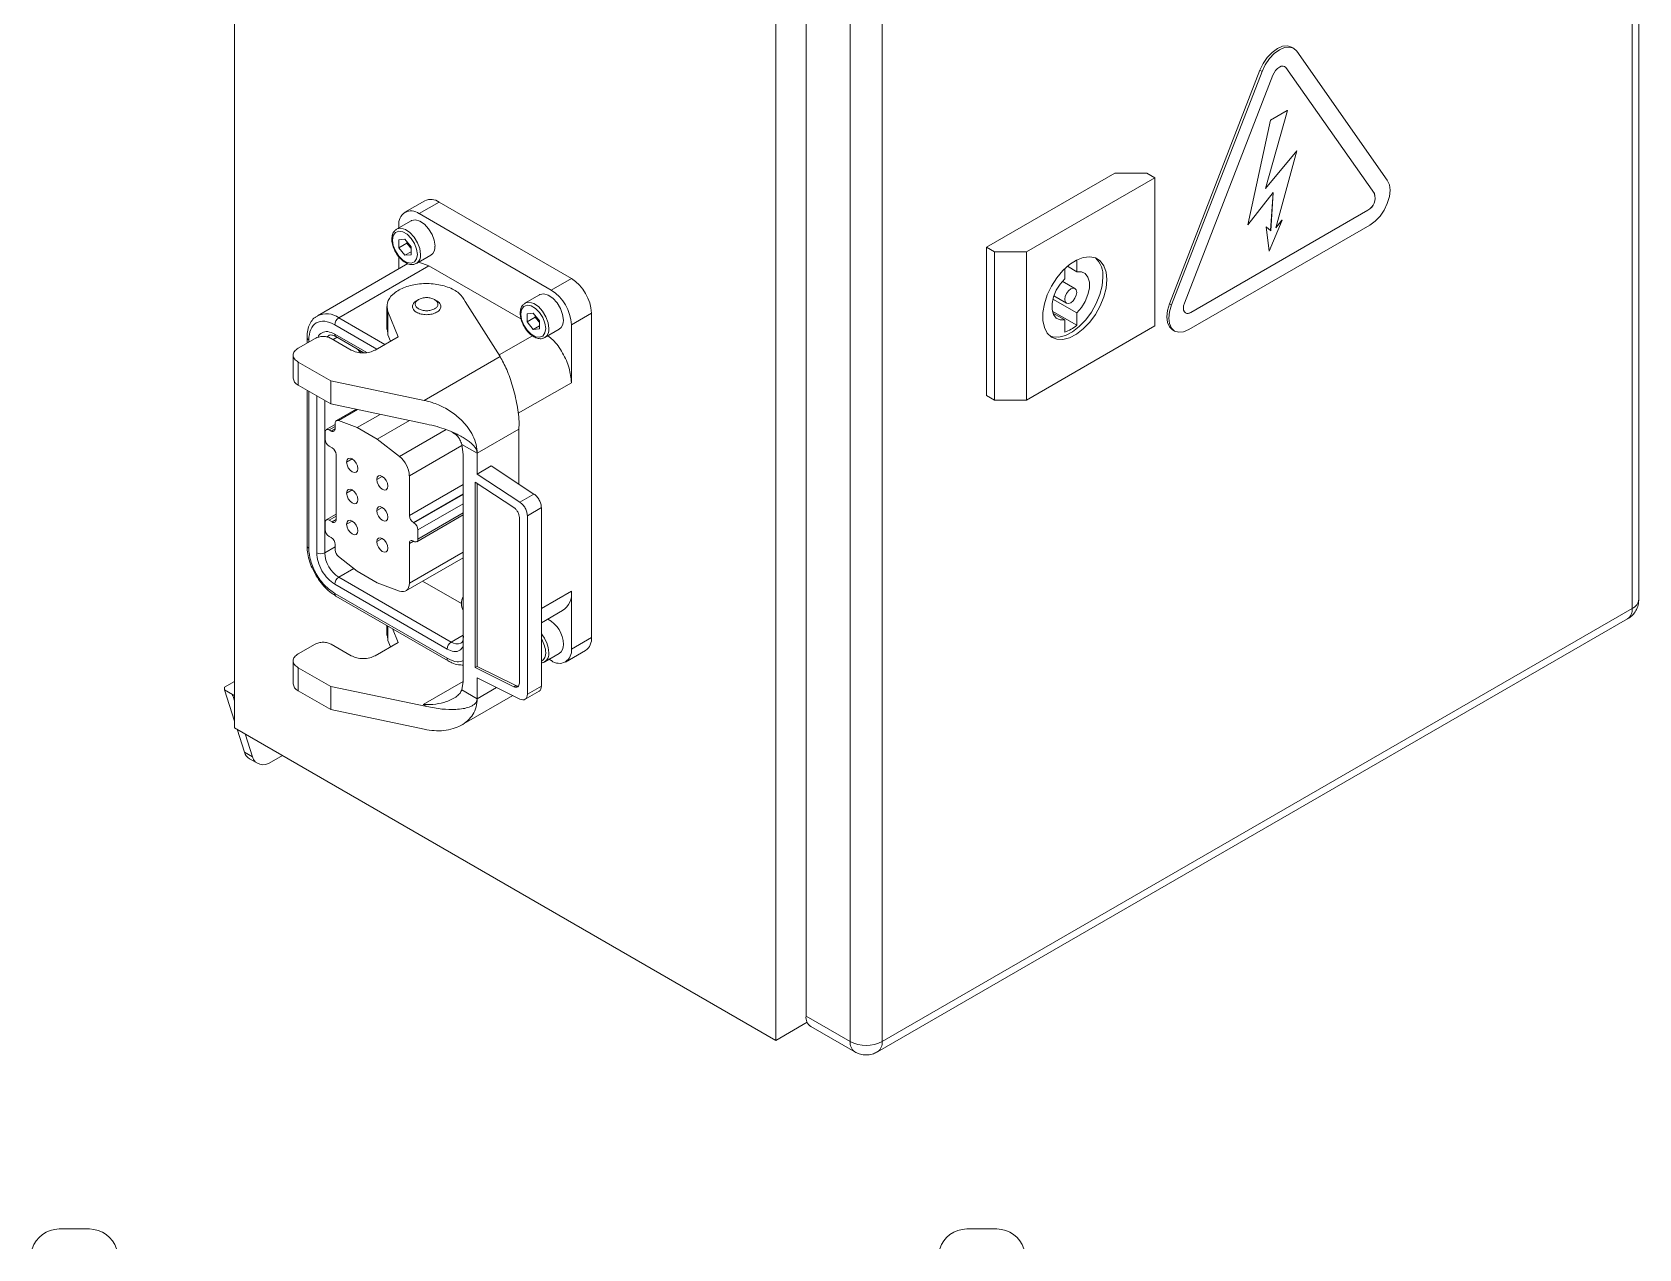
# Model space of a CAD drawing. Extents: x 4137 to 28680, y 2446 to 6814.
# Drawn here: x 7029.1 to 7312.4, y 4480.8 to 4695.3 of the extents above; entities that cross this region are included whole.
import ezdxf

# ---------------------------------------------------------------- set-up
doc = ezdxf.new("R2010")
doc.units = 0
doc.header["$LTSCALE"] = 0.5
doc.layers.get('0').update_dxf_attribs({"linetype": 'CONTINUOUS'})

msp = doc.modelspace()

# ---------------------------------------------------------------- linework, layer by layer
at = {"color": 7, "linetype": 'Continuous', "lineweight": 15}
for p, q in [((7311.24, 4828.02), (7311.24, 4593.67)), ((7312.41, 4595.3), (7312.41, 4829.65)), ((7064.81, 4817.61), (7064.81, 4572.65)), ((7160.27, 4762.5), (7160.27, 4517.54)), ((7165.57, 4521.82), (7165.57, 4756.17)), ((7173.35, 4751.68), (7173.35, 4517.33)), ((7179.01, 4517.33), (7179.01, 4751.68)), ((7251.53, 4692.43), (7251.17, 4692.63)), ((7268.06, 4669.17), (7252.09, 4691.9)), ((7245.61, 4688.58), (7229.63, 4647.4)), ((7245.97, 4688.37), (7229.99, 4647.19)), ((7245.61, 4688.58), (7245.97, 4688.37)), ((7250.17, 4689.02), (7249.96, 4689.22)), ((7250.17, 4689.02), (7265.78, 4666.83)), ((7250.17, 4689.02), (7265.77, 4666.84)), ((7250.17, 4689.02), (7250.17, 4689.02)), ((7232.28, 4647.49), (7247.88, 4687.69)), ((7247.47, 4679.75), (7243.44, 4661.34)), ((7247.48, 4679.74), (7243.45, 4661.34)), ((7250.44, 4681.45), (7246.56, 4667.69)), ((7247.47, 4679.75), (7250.43, 4681.46)), ((7247.48, 4679.74), (7247.47, 4679.75)), ((7247.48, 4679.74), (7250.44, 4681.45)), ((7250.44, 4681.45), (7250.43, 4681.46)), ((7246.56, 4667.69), (7252.11, 4674.37)), ((7246.57, 4667.71), (7252.1, 4674.37)), ((7252.11, 4674.37), (7248.38, 4660.78)), ((7252.11, 4674.37), (7252.1, 4674.37)), ((7220.02, 4670.43), (7197.39, 4657.37)), ((7204.46, 4656.55), (7227.09, 4669.62)), ((7225.68, 4670.43), (7220.02, 4670.43)), ((7227.09, 4669.62), (7225.68, 4670.43)), ((7227.09, 4643.49), (7227.09, 4669.62)), ((7098.37, 4665.57), (7094.84, 4663.53)), ((7243.45, 4661.34), (7247.96, 4667.01)), ((7247.95, 4667), (7247.49, 4660.29)), ((7247.96, 4667.01), (7247.5, 4660.28)), ((7265.78, 4666.83), (7265.77, 4666.84)), ((7100.87, 4665.33), (7097.34, 4663.29)), ((7097.34, 4663.29), (7120.67, 4649.81)), ((7100.87, 4665.33), (7124.21, 4651.86)), ((7264.62, 4663.88), (7233.42, 4645.86)), ((7264.63, 4663.87), (7233.42, 4645.86)), ((7264.63, 4663.87), (7264.62, 4663.88)), ((7095.94, 4662.03), (7093.39, 4660.56)), ((7093.8, 4660.79), (7093.8, 4661.24)), ((7233.05, 4642.84), (7265, 4661.28)), ((7243.45, 4661.34), (7243.44, 4661.34)), ((7246.68, 4660.94), (7247.24, 4656.65)), ((7246.69, 4660.93), (7246.68, 4660.94)), ((7246.69, 4660.93), (7247.25, 4656.65)), ((7246.69, 4660.93), (7247.5, 4660.28)), ((7247.25, 4656.65), (7249.5, 4662.15)), ((7249.5, 4662.15), (7248.38, 4660.78)), ((7249.49, 4662.16), (7248.39, 4660.8)), ((7249.5, 4662.15), (7249.49, 4662.16)), ((7094.86, 4658.79), (7093.79, 4658.69)), ((7093.79, 4658.69), (7093.79, 4657.27)), ((7095.21, 4658.09), (7093.79, 4657.27)), ((7094.86, 4655.94), (7093.79, 4657.27)), ((7094.86, 4658.79), (7095.93, 4657.46)), ((7095.21, 4658.36), (7095.21, 4658.09)), ((7095.74, 4657.42), (7095.21, 4658.09)), ((7095.93, 4657.19), (7095.74, 4657.42)), ((7095.93, 4656.04), (7095.93, 4657.46)), ((7197.39, 4657.37), (7198.81, 4656.55)), ((7197.39, 4657.37), (7197.39, 4631.24)), ((7095.36, 4654.47), (7079.44, 4645.29)), ((7093.8, 4653.57), (7093.8, 4655.68)), ((7095.93, 4656.56), (7094.86, 4655.94)), ((7095.93, 4656.04), (7094.86, 4655.94)), ((7096.89, 4654.5), (7099.44, 4655.97)), ((7097.29, 4654.73), (7099.1, 4654.1)), ((7198.81, 4656.55), (7204.46, 4656.55)), ((7198.81, 4656.55), (7198.81, 4630.42)), ((7204.46, 4630.42), (7204.46, 4656.55)), ((7213.3, 4655.11), (7213.3, 4653.04)), ((7247.25, 4656.65), (7247.24, 4656.65)), ((7083.19, 4644.91), (7099.1, 4654.1)), ((7099.1, 4654.1), (7115.32, 4644.74)), ((7124.21, 4651.86), (7120.67, 4649.81)), ((7212.99, 4650.09), (7210.76, 4651.38)), ((7211.18, 4651.82), (7211.18, 4653.57)), ((7211.65, 4654), (7213.3, 4653.04)), ((7118.57, 4648.97), (7116.02, 4647.5)), ((7209.26, 4648.78), (7211.49, 4647.5)), ((7091.68, 4646.92), (7091.68, 4642.83)), ((7093.64, 4641.56), (7091.86, 4646.01)), ((7091.86, 4641.92), (7091.86, 4646.01)), ((7097.27, 4648.14), (7096.91, 4647.93)), ((7100.45, 4647.94), (7100.09, 4648.14)), ((7105.5, 4647.82), (7111.65, 4638.07)), ((7117.49, 4645.73), (7116.42, 4645.63)), ((7117.49, 4645.73), (7118.56, 4644.4)), ((7127.74, 4645.73), (7124.21, 4643.69)), ((7127.74, 4645.73), (7127.74, 4588.57)), ((7208.99, 4646.1), (7213.3, 4643.62)), ((7213.3, 4645.77), (7209.09, 4648.2)), ((7209.09, 4645.75), (7211.18, 4644.55)), ((7213.3, 4645.77), (7213.3, 4643.62)), ((7229.63, 4647.4), (7229.99, 4647.19)), ((7233.42, 4645.86), (7233.42, 4645.86)), ((7116.42, 4645.63), (7116.42, 4644.21)), ((7117.84, 4645.02), (7116.42, 4644.21)), ((7117.49, 4642.88), (7116.42, 4644.21)), ((7118.56, 4643.5), (7117.49, 4642.88)), ((7118.56, 4642.97), (7117.49, 4642.88)), ((7117.84, 4645.3), (7117.84, 4645.02)), ((7118.37, 4644.36), (7117.84, 4645.02)), ((7118.56, 4644.13), (7118.37, 4644.36)), ((7118.56, 4642.97), (7118.56, 4644.4)), ((7119.52, 4641.44), (7122.07, 4642.9)), ((7124.21, 4643.69), (7124.21, 4633.48)), ((7204.46, 4630.42), (7227.09, 4643.49)), ((7211.18, 4642.39), (7211.18, 4644.55)), ((7076.05, 4639.57), (7079.02, 4641.28)), ((7077.6, 4641.44), (7077.6, 4640.46)), ((7081.85, 4641.28), (7085.39, 4639.24)), ((7082.69, 4641.6), (7087.63, 4638.75)), ((7089.63, 4639.24), (7093.64, 4641.56)), ((7091.86, 4641.92), (7091.81, 4642.84)), ((7092.31, 4640.79), (7091.86, 4641.92)), ((7230.19, 4642.8), (7230.55, 4642.59)), ((7075.17, 4638.35), (7075.17, 4634.26)), ((7098.27, 4630.35), (7111.65, 4638.07)), ((7081.77, 4633.82), (7076.05, 4637.12)), ((7076.05, 4633.04), (7076.05, 4637.12)), ((7081.77, 4629.74), (7076.05, 4633.04)), ((7077.6, 4632.14), (7077.6, 4604.7)), ((7081.77, 4629.74), (7081.77, 4633.82)), ((7098.27, 4630.35), (7081.77, 4633.82)), ((7098.71, 4626.18), (7081.77, 4629.74)), ((7086.24, 4628.8), (7082.77, 4626.8)), ((7197.39, 4631.24), (7198.81, 4630.42)), ((7198.81, 4630.42), (7204.46, 4630.42)), ((7082.56, 4626.11), (7081, 4625.21)), ((7082.56, 4625.37), (7082.56, 4626.34)), ((7083.15, 4626.8), (7086.45, 4625.57)), ((7090.5, 4627.9), (7086.45, 4625.57)), ((7089.99, 4623.53), (7095.68, 4626.81)), ((7115.02, 4626.27), (7114.96, 4625.29)), ((7080.79, 4623.53), (7080.79, 4624.75)), ((7081.5, 4625.16), (7081.85, 4624.96)), ((7086.45, 4625.57), (7089.99, 4623.53)), ((7089.99, 4623.53), (7093.89, 4620.48)), ((7114.96, 4625.29), (7107.6, 4621.04)), ((7114.96, 4625.29), (7114.96, 4615.59)), ((7082.03, 4622), (7081.5, 4622.3)), ((7082.74, 4609.31), (7082.74, 4620.8)), ((7104.89, 4622.61), (7105.13, 4620.84)), ((7107.6, 4621.04), (7104.89, 4622.61)), ((7105.13, 4580.83), (7105.13, 4620.84)), ((7107.6, 4617.37), (7107.6, 4621.04)), ((7107.6, 4617.37), (7110.08, 4618.8)), ((7117.6, 4613.85), (7110.08, 4618.8)), ((7095.64, 4617.05), (7095.64, 4610.05)), ((7107.25, 4615.96), (7114.04, 4611.49)), ((7107.25, 4583.25), (7107.25, 4615.96)), ((7115.13, 4612.42), (7107.6, 4617.37)), ((7107.6, 4583.46), (7107.6, 4615.73)), ((7115.13, 4612.42), (7117.6, 4613.85)), ((7082.74, 4610.29), (7081, 4609.29)), ((7081.5, 4609.24), (7082.03, 4608.93)), ((7096.95, 4605.45), (7105.13, 4610.17)), ((7115.03, 4609.7), (7115.03, 4580.53)), ((7116.44, 4610.03), (7118.92, 4611.46)), ((7116.44, 4578.57), (7116.44, 4610.03)), ((7118.92, 4580), (7118.92, 4611.46)), ((7080.79, 4607.6), (7080.79, 4608.83)), ((7081.85, 4606.17), (7081.5, 4606.38)), ((7096.35, 4608.83), (7096.45, 4608.77)), ((7097.16, 4607.54), (7097.16, 4605.91)), ((7082.56, 4603.98), (7082.56, 4604.95)), ((7095.64, 4605.15), (7095.64, 4598.15)), ((7096.45, 4605.5), (7096.35, 4605.56)), ((7086.45, 4600.25), (7083.14, 4602.84)), ((7095.02, 4596.78), (7105.13, 4602.61)), ((7082.49, 4597.96), (7102.29, 4586.53)), ((7083.19, 4599.19), (7102.99, 4587.76)), ((7089.98, 4598.21), (7086.45, 4600.25)), ((7093.89, 4596.75), (7089.98, 4598.21)), ((7097.98, 4598.49), (7104.81, 4594.55)), ((7102.29, 4584.9), (7082.49, 4596.33)), ((7082.69, 4595.87), (7102.49, 4584.44)), ((7124.21, 4586.53), (7124.21, 4596.74)), ((7118.92, 4591.15), (7122.65, 4593.31)), ((7311.24, 4593.67), (7179.01, 4517.33)), ((7091.68, 4590.69), (7091.68, 4588.94)), ((7092.66, 4590.12), (7093.64, 4587.66)), ((7178.18, 4515.5), (7310.41, 4591.84)), ((7079.02, 4587.39), (7076.05, 4585.68)), ((7085.39, 4585.35), (7081.85, 4587.39)), ((7093.64, 4587.66), (7089.63, 4585.35)), ((7091.81, 4588.94), (7091.86, 4588.03)), ((7091.86, 4588.03), (7092.31, 4586.9)), ((7123.17, 4584.24), (7126.71, 4586.28)), ((7127.74, 4588.57), (7124.21, 4586.53)), ((7075.17, 4584.46), (7075.17, 4580.36)), ((7107.25, 4583.25), (7107.6, 4583.46)), ((7114.4, 4580.08), (7107.6, 4583.46)), ((7119.52, 4584.28), (7122.07, 4585.75)), ((7120.28, 4584.72), (7120.67, 4584.49)), ((7064.81, 4580.81), (7063.04, 4579.79)), ((7076.05, 4583.23), (7081.77, 4579.93)), ((7076.05, 4583.23), (7076.05, 4579.14)), ((7104.89, 4579.34), (7105.13, 4580.83)), ((7114.04, 4579.88), (7107.25, 4583.25)), ((7107.6, 4581.44), (7115.13, 4577.7)), ((7107.6, 4577.77), (7107.6, 4581.44)), ((7063.04, 4579.34), (7063.04, 4579.79)), ((7063.04, 4579.34), (7064.46, 4578.53)), ((7064.81, 4573.83), (7063.04, 4579.34)), ((7064.46, 4578.53), (7064.46, 4578.3)), ((7064.81, 4578.5), (7064.46, 4578.3)), ((7064.46, 4578.3), (7064.52, 4578.33)), ((7064.52, 4578.33), (7064.81, 4578.5)), ((7064.52, 4578.33), (7064.81, 4577.42)), ((7076.05, 4579.14), (7081.77, 4575.85)), ((7081.77, 4579.93), (7098.71, 4576.37)), ((7081.77, 4579.93), (7081.77, 4575.85)), ((7104.87, 4573.14), (7113.86, 4578.33)), ((7107.6, 4577.77), (7104.89, 4579.33)), ((7114.04, 4579.88), (7114.4, 4580.08)), ((7116.03, 4577.66), (7118.51, 4579.09)), ((7116.44, 4578.57), (7118.92, 4580)), ((7081.77, 4575.85), (7098.27, 4572.38)), ((7098.06, 4576.75), (7098.71, 4576.37)), ((7064.81, 4572.65), (7160.27, 4517.54)), ((7066.57, 4568.36), (7065.28, 4572.38)), ((7066.69, 4571.56), (7067.98, 4567.54)), ((7067.98, 4567.54), (7066.57, 4568.36)), ((7067.44, 4567.19), (7068.85, 4566.38)), ((7071.35, 4566.62), (7073.3, 4567.75)), ((7173.35, 4517.33), (7165.57, 4521.82)), ((7160.27, 4517.54), (7165.78, 4520.72)), ((7166.4, 4519.99), (7174.18, 4515.5)), ((7039.22, 4484.29), (7033.91, 4484.29)), ((7199.22, 4484.29), (7193.91, 4484.29))]:
    msp.add_line(p, q, dxfattribs=at)
at = {"color": 8, "linetype": 'Continuous', "lineweight": 15}
for p, q in [((7089.91, 4639.4), (7082.49, 4643.69)), ((7083.19, 4644.91), (7091.33, 4640.22)), ((7077.89, 4640.63), (7077.89, 4641.04)), ((7082.9, 4641.48), (7082.21, 4641.08)), ((7088.12, 4638.8), (7082.49, 4642.06)), ((7117.34, 4641.77), (7111.46, 4638.37)), ((7077.89, 4604.29), (7077.89, 4631.97)), ((7124.21, 4633.48), (7114.85, 4628.08)), ((7079.31, 4631.16), (7079.31, 4603.48)), ((7080.72, 4630.34), (7080.72, 4603.48)), ((7086.5, 4628.74), (7083.15, 4626.8)), ((7082.56, 4625.77), (7081.5, 4625.16)), ((7082.56, 4625.36), (7081.85, 4624.96)), ((7102.1, 4625.22), (7093.89, 4620.48)), ((7104.92, 4622.4), (7095.64, 4617.05)), ((7084.58, 4619.47), (7085.57, 4620.04)), ((7084.58, 4613.99), (7085.57, 4614.57)), ((7089.88, 4616.4), (7090.87, 4616.97)), ((7095.64, 4610.05), (7105.13, 4615.53)), ((7096.35, 4608.83), (7105.13, 4613.9)), ((7105.13, 4613.77), (7096.45, 4608.77)), ((7105.13, 4612.14), (7097.16, 4607.54)), ((7082.74, 4609.95), (7081.5, 4609.24)), ((7082.74, 4609.34), (7082.03, 4608.93)), ((7084.57, 4608.52), (7085.56, 4609.09)), ((7089.88, 4610.93), (7090.87, 4611.5)), ((7097.16, 4605.91), (7105.13, 4610.51)), ((7080.72, 4603.48), (7082.56, 4604.54)), ((7089.88, 4605.46), (7090.87, 4606.03)), ((7096.35, 4605.56), (7095.64, 4605.15)), ((7105.13, 4603.63), (7095.64, 4598.15)), ((7085.85, 4600.72), (7083.19, 4599.19)), ((7118.92, 4593.69), (7124.21, 4596.74)), ((7091.86, 4590.58), (7091.86, 4588.03)), ((7102.99, 4587.76), (7105.13, 4588.99)), ((7098.06, 4576.75), (7105.13, 4580.83)), ((7111.03, 4579.74), (7107.6, 4577.77))]:
    msp.add_line(p, q, dxfattribs=at)
at = {"color": 7, "linetype": 'Continuous', "lineweight": 15, "flags": 128}
for points in [[(7251.17, 4692.63), (7250.44, 4692.86), (7249.58, 4692.78), (7248.67, 4692.39), (7247.75, 4691.72), (7246.9, 4690.82), (7246.17, 4689.75), (7245.61, 4688.58)], [(7252.09, 4691.9), (7251.53, 4692.43), (7250.8, 4692.65), (7249.94, 4692.57), (7249.03, 4692.18), (7248.11, 4691.51), (7247.26, 4690.61), (7246.53, 4689.54), (7245.97, 4688.37)], [(7250.17, 4689.02), (7249.96, 4689.21), (7249.69, 4689.3), (7249.37, 4689.27), (7249.03, 4689.12), (7248.68, 4688.87), (7248.36, 4688.53), (7248.09, 4688.13), (7247.88, 4687.69)], [(7265, 4661.28), (7265.92, 4661.95), (7266.77, 4662.85), (7267.5, 4663.92), (7268.06, 4665.09), (7268.42, 4666.28), (7268.54, 4667.4), (7268.42, 4668.39), (7268.06, 4669.17)], [(7097.05, 4656.1), (7096.92, 4657.04), (7096.54, 4658.02), (7095.96, 4658.93), (7095.24, 4659.64), (7094.48, 4660.08), (7093.77, 4660.19), (7093.18, 4659.96), (7092.8, 4659.42), (7092.67, 4658.63), (7092.8, 4657.69), (7093.18, 4656.71), (7093.77, 4655.81), (7094.48, 4655.09), (7095.24, 4654.65), (7095.96, 4654.54), (7096.54, 4654.77), (7096.92, 4655.31), (7097.05, 4656.1)], [(7100.17, 4657.57), (7100.03, 4658.58), (7099.64, 4659.63), (7099.04, 4660.61), (7098.3, 4661.42), (7097.49, 4661.96), (7096.7, 4662.19), (7096.01, 4662.07), (7095.94, 4662.03)], [(7095.74, 4657.42), (7095.87, 4657.28), (7095.93, 4657.22)], [(7218.61, 4651.65), (7218.47, 4652.98), (7218.08, 4654.09), (7217.45, 4654.94), (7216.61, 4655.48), (7215.6, 4655.69), (7214.46, 4655.56), (7213.25, 4655.09), (7212.03, 4654.31), (7210.85, 4653.25), (7209.77, 4651.96), (7208.84, 4650.51), (7208.1, 4648.96), (7207.59, 4647.38), (7207.32, 4645.85), (7207.32, 4644.43), (7207.59, 4643.21), (7208.1, 4642.22), (7208.84, 4641.52), (7209.77, 4641.15), (7210.85, 4641.11), (7212.03, 4641.41), (7213.25, 4642.04), (7214.46, 4642.97), (7215.6, 4644.15), (7216.61, 4645.52), (7217.45, 4647.03), (7218.08, 4648.61), (7218.47, 4650.17), (7218.61, 4651.65)], [(7208.61, 4641.69), (7209.07, 4641.56), (7210.15, 4641.52), (7211.33, 4641.82), (7212.55, 4642.45), (7213.75, 4643.37), (7214.89, 4644.55), (7215.9, 4645.93), (7216.74, 4647.44), (7217.38, 4649.02), (7217.77, 4650.58), (7217.9, 4652.06)], [(7211.18, 4644.55), (7210.36, 4644.55), (7209.68, 4644.87), (7209.2, 4645.49), (7208.95, 4646.37), (7208.95, 4647.42), (7209.2, 4648.59), (7209.68, 4649.77), (7210.36, 4650.87), (7211.18, 4651.82)], [(7213.3, 4653.04), (7214.12, 4653.05), (7214.8, 4652.72), (7215.28, 4652.1), (7215.53, 4651.23), (7215.53, 4650.17), (7215.28, 4649), (7214.8, 4647.82), (7214.12, 4646.72), (7213.3, 4645.77)], [(7122.79, 4644.51), (7122.66, 4645.51), (7122.27, 4646.56), (7121.67, 4647.55), (7120.93, 4648.36), (7120.11, 4648.9), (7119.32, 4649.13), (7118.64, 4649.01), (7118.57, 4648.97)], [(7213.3, 4649.41), (7213.22, 4648.89), (7212.99, 4648.36), (7212.65, 4647.9), (7212.24, 4647.57), (7211.84, 4647.43), (7211.49, 4647.5), (7211.26, 4647.76), (7211.18, 4648.18), (7211.26, 4648.7), (7211.49, 4649.23), (7211.84, 4649.69), (7212.24, 4650.02), (7212.65, 4650.16), (7212.99, 4650.09), (7213.22, 4649.83), (7213.3, 4649.41)], [(7119.68, 4643.04), (7119.55, 4643.98), (7119.17, 4644.96), (7118.59, 4645.86), (7117.87, 4646.58), (7117.11, 4647.02), (7116.39, 4647.13), (7115.81, 4646.9), (7115.43, 4646.36), (7115.3, 4645.57), (7115.43, 4644.63), (7115.81, 4643.65), (7116.39, 4642.74), (7117.11, 4642.03), (7117.87, 4641.59), (7118.59, 4641.48), (7119.17, 4641.71), (7119.55, 4642.25), (7119.68, 4643.04)], [(7229.63, 4647.4), (7229.28, 4646.21), (7229.16, 4645.09), (7229.28, 4644.1), (7229.63, 4643.32), (7230.19, 4642.8), (7230.19, 4642.8)], [(7229.99, 4647.19), (7229.64, 4646), (7229.52, 4644.88), (7229.64, 4643.89), (7229.99, 4643.11), (7230.55, 4642.59), (7231.28, 4642.36), (7232.14, 4642.45), (7233.05, 4642.84)], [(7232.28, 4647.49), (7232.14, 4647.05), (7232.1, 4646.62), (7232.14, 4646.25), (7232.28, 4645.96), (7232.49, 4645.77), (7232.76, 4645.68), (7233.08, 4645.71), (7233.42, 4645.86)], [(7118.37, 4644.36), (7118.49, 4644.22), (7118.56, 4644.15)], [(7087.06, 4638.76), (7086.83, 4638.99), (7086.51, 4639.4)], [(7083.15, 4626.8), (7083.03, 4626.84), (7082.92, 4626.84), (7082.81, 4626.82), (7082.73, 4626.77), (7082.66, 4626.69), (7082.6, 4626.59), (7082.57, 4626.47), (7082.56, 4626.34)], [(7084.58, 4619.47), (7084.65, 4619.86), (7084.87, 4620.11), (7085.19, 4620.17), (7085.57, 4620.04), (7085.94, 4619.73), (7086.27, 4619.3), (7086.48, 4618.8), (7086.56, 4618.32), (7086.48, 4617.93), (7086.27, 4617.68), (7085.94, 4617.62), (7085.57, 4617.75), (7085.19, 4618.06), (7084.87, 4618.49), (7084.65, 4618.98), (7084.58, 4619.47)], [(7084.58, 4613.99), (7084.65, 4614.39), (7084.87, 4614.63), (7085.19, 4614.7), (7085.57, 4614.57), (7085.94, 4614.26), (7086.26, 4613.83), (7086.48, 4613.33), (7086.55, 4612.85), (7086.48, 4612.46), (7086.26, 4612.21), (7085.94, 4612.15), (7085.56, 4612.28), (7085.19, 4612.58), (7084.86, 4613.02), (7084.65, 4613.51), (7084.58, 4613.99)], [(7089.88, 4616.4), (7089.95, 4616.8), (7090.17, 4617.04), (7090.49, 4617.11), (7090.87, 4616.97), (7091.25, 4616.67), (7091.57, 4616.24), (7091.78, 4615.74), (7091.86, 4615.26), (7091.78, 4614.87), (7091.57, 4614.62), (7091.25, 4614.56), (7090.87, 4614.69), (7090.49, 4614.99), (7090.17, 4615.43), (7089.95, 4615.92), (7089.88, 4616.4)], [(7084.57, 4608.52), (7084.65, 4608.92), (7084.86, 4609.16), (7085.19, 4609.23), (7085.56, 4609.09), (7085.94, 4608.79), (7086.26, 4608.36), (7086.48, 4607.86), (7086.55, 4607.38), (7086.48, 4606.99), (7086.26, 4606.74), (7085.94, 4606.68), (7085.56, 4606.81), (7085.19, 4607.11), (7084.86, 4607.55), (7084.65, 4608.04), (7084.57, 4608.52)], [(7089.88, 4610.93), (7089.95, 4611.33), (7090.17, 4611.57), (7090.49, 4611.64), (7090.87, 4611.5), (7091.25, 4611.2), (7091.57, 4610.76), (7091.78, 4610.27), (7091.86, 4609.79), (7091.78, 4609.39), (7091.57, 4609.15), (7091.25, 4609.09), (7090.87, 4609.22), (7090.49, 4609.52), (7090.17, 4609.96), (7089.95, 4610.45), (7089.88, 4610.93)], [(7089.88, 4605.46), (7089.95, 4605.85), (7090.17, 4606.1), (7090.49, 4606.16), (7090.87, 4606.03), (7091.25, 4605.73), (7091.57, 4605.29), (7091.78, 4604.8), (7091.86, 4604.32), (7091.78, 4603.92), (7091.57, 4603.68), (7091.25, 4603.61), (7090.87, 4603.75), (7090.49, 4604.05), (7090.17, 4604.48), (7089.95, 4604.98), (7089.88, 4605.46)], [(7095.64, 4598.15), (7095.61, 4597.75), (7095.51, 4597.39), (7095.35, 4597.09), (7095.14, 4596.87), (7094.88, 4596.72), (7094.58, 4596.65), (7094.24, 4596.66), (7093.89, 4596.75)], [(7067.98, 4567.54), (7068.19, 4567.06), (7068.48, 4566.67), (7068.84, 4566.39), (7069.26, 4566.21), (7069.74, 4566.14), (7070.25, 4566.19), (7070.8, 4566.35), (7071.35, 4566.62)]]:
    msp.add_lwpolyline(points, dxfattribs=at)
at = {"color": 8, "linetype": 'Continuous', "lineweight": 15, "flags": 128}
for points in [[(7093.4, 4660.56), (7093.47, 4660.6), (7094.15, 4660.72), (7094.94, 4660.5), (7095.75, 4659.95), (7096.5, 4659.14), (7097.1, 4658.16), (7097.49, 4657.11), (7097.62, 4656.1)], [(7116.03, 4647.5), (7116.1, 4647.54), (7116.78, 4647.66), (7117.57, 4647.43), (7118.38, 4646.89), (7119.13, 4646.08), (7119.73, 4645.09), (7120.11, 4644.04), (7120.25, 4643.04)], [(7081.45, 4641.83), (7081.44, 4641.82), (7081.16, 4641.59)]]:
    msp.add_lwpolyline(points, dxfattribs=at)
at = {"color": 7, "linetype": 'Continuous', "lineweight": 15}
for centre, radius, start, end in [((7099.41, 4663.28), 2.51, 54.3823, 114.3071), ((7263.43, 4666.04), 2.47, 298.8083, 18.7853), ((7263.44, 4666.04), 2.47, 298.8083, 18.7853), ((7095.96, 4661.59), 2.18, 50.7968, 189.2138), ((7097.73, 4659.02), 2.56, 197.7602, 218.7797), ((7098.49, 4657.36), 1.68, 304.1663, 7.1461), ((7213.8, 4652.45), 4.12, 354.5305, 47.5286), ((7120.07, 4645.38), 7.68, 2.6056, 57.3945), ((7116.53, 4643.34), 7.68, 2.6056, 57.3945), ((7232.87, 4646.63), 0.941, 245.6278, 305.683), ((7084.02, 4643.62), 1.54, 122.6047, 177.3948), ((7120.36, 4645.96), 2.56, 197.7603, 218.7796), ((7121.12, 4644.3), 1.68, 304.1662, 7.1462), ((7208.9, 4648.79), 6.8, 289.6173, 310.3774), ((7081.23, 4624.82), 0.437, 50.796, 189.2142), ((7082.33, 4623.6), 1.54, 182.5946, 237.3826), ((7082.13, 4625.3), 0.437, 230.7972, 9.2138), ((7081.2, 4620.7), 1.54, 3.7218, 57.3017), ((7090.95, 4616.82), 4.69, 2.8964, 51.2973), ((7081.22, 4608.9), 0.437, 50.7972, 189.2138), ((7082.31, 4609.26), 0.433, 230.3834, 6.4888), ((7097.18, 4610.12), 1.54, 182.5939, 237.3833), ((7082.33, 4607.67), 1.54, 182.5938, 237.3834), ((7081.02, 4604.88), 1.54, 2.5938, 57.3825), ((7095.62, 4607.47), 1.54, 2.5928, 57.3835), ((7080.01, 4604.84), 1.54, 242.6094, 297.3906), ((7086.09, 4603.72), 5.38, 182.6055, 237.3945), ((7084.12, 4604.06), 1.56, 182.897, 231.2965), ((7096.07, 4605.22), 0.437, 50.7962, 189.214), ((7096.73, 4605.84), 0.437, 230.7971, 9.2139), ((7084.02, 4597.89), 1.54, 122.6052, 177.3948), ((7107.38, 4594.53), 2.57, 150.4176, 208.8124), ((7120.64, 4596.29), 3.6, 304.0864, 7.2258), ((7117.72, 4587.26), 5.08, 0.9731, 63.0019), ((7103.82, 4586.46), 1.54, 122.6052, 177.3948), ((7122.05, 4586.18), 2.18, 230.7967, 9.2141), ((7121.12, 4587.14), 1.68, 304.1658, 7.1465), ((7125.35, 4588.28), 2.41, 304.2318, 7.0805), ((7068.45, 4568.87), 1.96, 195.0565, 238.7794), ((7167.47, 4521.58), 1.91, 172.6778, 236.0098), ((7176.18, 4522.79), 6.15, 242.6096, 297.3904), ((7033.91, 4479.29), 5, 90, 162.646), ((7039.22, 4479.29), 5, 17.354, 90), ((7193.91, 4479.29), 5, 90, 162.646), ((7199.22, 4479.29), 5, 17.354, 90)]:
    msp.add_arc(centre, radius, start, end, dxfattribs=at)
at = {"color": 8, "linetype": 'Continuous', "lineweight": 15}
for centre, radius, start, end in [((7095.94, 4655.89), 1.69, 305.1693, 7.043), ((7081.01, 4641.95), 3.69, 53.653, 115.584), ((7118.57, 4642.83), 1.69, 305.1692, 7.0431), ((7078.08, 4641.48), 0.482, 184.2308, 247.0742), ((7082.96, 4642), 0.48, 172.7436, 235.9454), ((7078.1, 4604.75), 0.503, 185.6921, 245.6272), ((7082.98, 4596.28), 0.493, 173.7001, 234.9888), ((7310.41, 4595.5), 2.01, 294.3748, 354.3051), ((7309.28, 4593.45), 1.97, 304.9507, 6.3614), ((7114.78, 4585.6), 5.47, 2.9641, 40.9042), ((7104.02, 4589.19), 1.76, 234.4119, 293.9675), ((7115.02, 4585.68), 4.67, 2.5039, 33.3372), ((7102.76, 4584.84), 0.48, 172.745, 235.9585), ((7118.26, 4585.68), 1.43, 297.2323, 8.1734), ((7118.57, 4585.67), 1.69, 305.1699, 7.0425), ((7175.35, 4517.14), 2.01, 174.3865, 234.2193), ((7177, 4517.14), 2.01, 305.8551, 5.6067)]:
    msp.add_arc(centre, radius, start, end, dxfattribs=at)
at = {"color": 7, "linetype": 'Continuous', "lineweight": 15}
for points, knots in [([(7093.42, 4660.54), (7093.27, 4660.44), (7092.92, 4660.23), (7092.63, 4659.61), (7092.51, 4658.82), (7092.63, 4657.9), (7092.93, 4656.98), (7093.26, 4656.45), (7093.4, 4656.22)], [0, 0, 0, 0, 0.136228, 0.305696, 0.481813, 0.667209, 0.854584, 1, 1, 1, 1]), ([(7093.4, 4656.22), (7093.44, 4656.15), (7093.64, 4655.77), (7094.18, 4655.2), (7094.93, 4654.61), (7095.71, 4654.3), (7096.4, 4654.26), (7096.75, 4654.45), (7096.91, 4654.53)], [0, 0, 0, 0, 0.0456952, 0.2515979, 0.4591183, 0.6696858, 0.8547353, 1, 1, 1, 1]), ([(7091.86, 4646.01), (7091.76, 4646.54), (7091.55, 4647.59), (7092.6, 4649.11), (7094.51, 4650.29), (7097.06, 4650.96), (7099.87, 4651.01), (7102.47, 4650.43), (7104.57, 4649.33), (7105.19, 4648.33), (7105.5, 4647.82)], [0, 0, 0, 0, 0.1249999, 0.2500001, 0.375, 0.5000001, 0.625, 0.75, 0.8749999, 1, 1, 1, 1]), ([(7100.45, 4647.94), (7100.65, 4647.79), (7101.06, 4647.49), (7101.24, 4646.91), (7101.05, 4646.35), (7100.49, 4645.87), (7099.66, 4645.55), (7098.68, 4645.43), (7097.7, 4645.55), (7096.87, 4645.87), (7096.31, 4646.35), (7096.12, 4646.91), (7096.3, 4647.49), (7096.71, 4647.79), (7096.91, 4647.94)], [0, 0, 0, 0, 0.083336, 0.166673, 0.250009, 0.333345, 0.416681, 0.500017, 0.583354, 0.66669, 0.750026, 0.833362, 0.916698, 1, 1, 1, 1]), ([(7100.09, 4648.14), (7100.26, 4648.02), (7100.59, 4647.78), (7100.73, 4647.32), (7100.58, 4646.87), (7100.13, 4646.49), (7099.47, 4646.23), (7098.68, 4646.14), (7097.89, 4646.23), (7097.23, 4646.49), (7096.78, 4646.87), (7096.63, 4647.32), (7096.78, 4647.78), (7097.23, 4648.16), (7097.9, 4648.42), (7098.68, 4648.51), (7099.48, 4648.42), (7099.89, 4648.23), (7100.09, 4648.14)], [0, 0, 0, 0, 0.0625, 0.125, 0.1875, 0.25, 0.3125, 0.375, 0.4375, 0.5, 0.5625, 0.625, 0.6875, 0.75, 0.8125, 0.875, 0.9375, 1, 1, 1, 1]), ([(7116.04, 4647.48), (7115.89, 4647.38), (7115.55, 4647.16), (7115.26, 4646.55), (7115.14, 4645.76), (7115.26, 4644.83), (7115.55, 4643.92), (7115.88, 4643.39), (7116.03, 4643.15)], [0, 0, 0, 0, 0.136227, 0.305696, 0.481813, 0.667209, 0.854584, 1, 1, 1, 1]), ([(7079.44, 4645.23), (7079.29, 4645.16), (7078.85, 4644.93), (7078.31, 4644.26), (7077.84, 4643.31), (7077.63, 4642.35), (7077.61, 4641.69), (7077.6, 4641.44)], [0, 0, 0, 0, 0.116888, 0.356255, 0.597158, 0.848404, 1, 1, 1, 1]), ([(7082.49, 4643.69), (7081.89, 4643.96), (7080.68, 4644.49), (7079.16, 4644.14), (7078.1, 4643), (7077.96, 4641.69), (7077.89, 4641.04)], [0, 0, 0, 0, 0.25, 0.5, 0.75, 1, 1, 1, 1]), ([(7116.03, 4643.15), (7116.06, 4643.09), (7116.27, 4642.71), (7116.8, 4642.14), (7117.56, 4641.54), (7118.33, 4641.24), (7119.03, 4641.2), (7119.38, 4641.39), (7119.53, 4641.47)], [0, 0, 0, 0, 0.045695, 0.251598, 0.459118, 0.669686, 0.854735, 1, 1, 1, 1]), ([(7079.02, 4641.28), (7079.23, 4641.38), (7079.64, 4641.57), (7080.44, 4641.65), (7081.23, 4641.57), (7081.64, 4641.38), (7081.85, 4641.28)], [0, 0, 0, 0, 0.25, 0.500001, 0.750001, 1, 1, 1, 1]), ([(7081.46, 4641.81), (7081.5, 4641.84), (7081.61, 4641.91), (7081.95, 4641.91), (7082.37, 4641.78), (7082.64, 4641.63), (7082.69, 4641.6)], [0, 0, 0, 0, 0.241123, 0.577871, 0.904276, 1, 1, 1, 1]), ([(7120.05, 4641.74), (7120.35, 4641.52), (7121.34, 4640.78), (7122.73, 4638.74), (7123.97, 4636.03), (7124.13, 4634.33), (7124.21, 4633.48)], [0, 0, 0, 0, 0.12626, 0.417507, 0.708753, 1, 1, 1, 1]), ([(7076.05, 4637.12), (7075.81, 4637.3), (7075.31, 4637.66), (7075.1, 4638.34), (7075.31, 4639.03), (7075.81, 4639.39), (7076.05, 4639.57)], [0, 0, 0, 0, 0.25, 0.5, 0.750001, 1, 1, 1, 1]), ([(7085.39, 4639.24), (7085.7, 4639.1), (7086.32, 4638.82), (7087.51, 4638.69), (7088.7, 4638.82), (7089.32, 4639.1), (7089.63, 4639.24)], [0, 0, 0, 0, 0.249999, 0.499999, 0.749998, 1, 1, 1, 1]), ([(7111.65, 4638.07), (7112.04, 4637.37), (7112.83, 4635.95), (7113.89, 4632.91), (7114.56, 4630.08), (7114.91, 4627.83), (7114.98, 4626.79), (7115.02, 4626.27)], [0, 0, 0, 0, 0.249888, 0.499659, 0.749158, 0.875331, 1, 1, 1, 1]), ([(7076.05, 4633.04), (7075.8, 4633.21), (7075.3, 4633.57), (7075.22, 4634.03), (7075.17, 4634.26)], [0, 0, 0, 0, 0.5, 1, 1, 1, 1]), ([(7107.6, 4621.04), (7107.57, 4621.55), (7107.49, 4622.58), (7106.89, 4624.13), (7106.13, 4625.37), (7105.37, 4626.3), (7104.67, 4627.03), (7103.83, 4627.76), (7102.83, 4628.49), (7101.79, 4629.09), (7100.72, 4629.6), (7099.57, 4630.04), (7098.73, 4630.24), (7098.27, 4630.35)], [0, 0, 0, 0, 0.123485, 0.2497094, 0.3705494, 0.4348736, 0.4998427, 0.5779277, 0.6613773, 0.7498939, 0.8190889, 0.9025817, 1, 1, 1, 1]), ([(7098.71, 4626.18), (7099.31, 4626.04), (7100.49, 4625.77), (7102.2, 4625.21), (7103.6, 4624.63), (7104.69, 4624.09), (7105.48, 4623.62), (7106.16, 4623.15), (7106.72, 4622.67), (7107.17, 4622.16), (7107.52, 4621.61), (7107.58, 4621.22), (7107.6, 4621.04)], [0, 0, 0, 0, 0.17529, 0.341504, 0.50016, 0.591087, 0.674174, 0.750201, 0.816448, 0.875182, 0.941928, 1, 1, 1, 1]), ([(7104.89, 4622.61), (7104.79, 4622.88), (7104.59, 4623.44), (7104.04, 4624.22), (7103.46, 4624.59), (7103.16, 4624.78)], [0, 0, 0, 0, 0.3030972, 0.6377107, 1, 1, 1, 1]), ([(7116.44, 4610.03), (7116.42, 4610.24), (7116.38, 4610.68), (7116.09, 4611.37), (7115.65, 4612), (7115.3, 4612.28), (7115.13, 4612.42)], [0, 0, 0, 0, 0.25, 0.500001, 0.75, 1, 1, 1, 1]), ([(7118.92, 4611.46), (7118.9, 4611.67), (7118.86, 4612.1), (7118.56, 4612.8), (7118.13, 4613.43), (7117.78, 4613.71), (7117.6, 4613.85)], [0, 0, 0, 0, 0.25, 0.500001, 0.75, 1, 1, 1, 1]), ([(7114.04, 4611.49), (7114.17, 4611.39), (7114.44, 4611.18), (7114.76, 4610.71), (7114.99, 4610.19), (7115.01, 4609.87), (7115.03, 4609.7)], [0, 0, 0, 0, 0.249999, 0.499998, 0.749999, 1, 1, 1, 1]), ([(7077.6, 4604.7), (7077.61, 4604.46), (7077.63, 4603.78), (7077.84, 4602.58), (7078.31, 4601.16), (7078.99, 4599.77), (7079.83, 4598.47), (7080.81, 4597.32), (7081.78, 4596.45), (7082.43, 4596.04), (7082.69, 4595.87)], [0, 0, 0, 0, 0.074246, 0.21271, 0.350763, 0.48841, 0.625998, 0.763953, 0.902727, 1, 1, 1, 1]), ([(7082.49, 4596.33), (7081.89, 4596.76), (7080.68, 4597.61), (7079.16, 4599.72), (7078.1, 4602.09), (7077.96, 4603.56), (7077.89, 4604.29)], [0, 0, 0, 0, 0.25, 0.4999998, 0.7499998, 1, 1, 1, 1]), ([(7079.31, 4603.48), (7079.35, 4602.97), (7079.45, 4601.95), (7080.18, 4600.31), (7081.24, 4598.85), (7082.07, 4598.26), (7082.49, 4597.96)], [0, 0, 0, 0, 0.25, 0.4999999, 0.7499998, 1, 1, 1, 1]), ([(7310.4, 4591.86), (7310.51, 4591.92), (7310.91, 4592.13), (7311.48, 4592.68), (7312.04, 4593.52), (7312.37, 4594.43), (7312.37, 4595.04), (7312.38, 4595.3)], [0, 0, 0, 0, 0.095561, 0.31837, 0.561617, 0.817335, 1, 1, 1, 1]), ([(7081.85, 4587.39), (7081.64, 4587.49), (7081.23, 4587.67), (7080.44, 4587.76), (7079.64, 4587.67), (7079.23, 4587.49), (7079.02, 4587.39)], [0, 0, 0, 0, 0.249999, 0.499999, 0.75, 1, 1, 1, 1]), ([(7105.18, 4588.78), (7105.17, 4588.66), (7105.16, 4588.3), (7105.02, 4587.87), (7104.87, 4587.65), (7104.76, 4587.61), (7104.73, 4587.6)], [0, 0, 0, 0, 0.1769264, 0.5135403, 0.8554986, 1, 1, 1, 1]), ([(7076.05, 4585.68), (7075.81, 4585.5), (7075.31, 4585.14), (7075.1, 4584.45), (7075.31, 4583.76), (7075.81, 4583.41), (7076.05, 4583.23)], [0, 0, 0, 0, 0.249999, 0.5, 0.75, 1, 1, 1, 1]), ([(7089.63, 4585.35), (7089.32, 4585.21), (7088.7, 4584.92), (7087.51, 4584.8), (7086.32, 4584.92), (7085.7, 4585.21), (7085.39, 4585.35)], [0, 0, 0, 0, 0.250002, 0.500001, 0.750001, 1, 1, 1, 1]), ([(7102.49, 4584.44), (7102.7, 4584.33), (7103.3, 4584.01), (7104.19, 4583.71), (7104.86, 4583.71), (7105.13, 4583.71)], [0, 0, 0, 0, 0.237614, 0.68636, 1, 1, 1, 1]), ([(7118.92, 4584.11), (7118.96, 4584.11), (7119.19, 4584.09), (7119.38, 4584.21), (7119.53, 4584.31)], [0, 0, 0, 0, 0.2040057, 1, 1, 1, 1]), ([(7075.17, 4580.37), (7075.22, 4580.14), (7075.3, 4579.68), (7075.8, 4579.32), (7076.05, 4579.14)], [0, 0, 0, 0, 0.5, 1, 1, 1, 1]), ([(7098.06, 4576.75), (7098.82, 4576.74), (7100.24, 4576.74), (7102.32, 4577.22), (7103.77, 4577.95), (7104.6, 4578.74), (7104.79, 4579.14), (7104.89, 4579.34)], [0, 0, 0, 0, 0.267419, 0.500223, 0.77668, 0.893832, 1, 1, 1, 1]), ([(7098.27, 4572.38), (7098.86, 4572.28), (7100.02, 4572.08), (7101.75, 4572.13), (7103.34, 4572.44), (7104.78, 4573.03), (7105.97, 4573.87), (7106.89, 4574.98), (7107.49, 4576.28), (7107.57, 4577.27), (7107.6, 4577.77)], [0, 0, 0, 0, 0.125442, 0.250088, 0.382533, 0.500071, 0.629263, 0.750161, 0.876453, 1, 1, 1, 1]), ([(7107.6, 4577.77), (7107.58, 4577.6), (7107.54, 4577.33), (7107.34, 4577.04), (7107.1, 4576.78), (7106.72, 4576.51), (7106.05, 4576.22), (7105.08, 4575.98), (7103.48, 4575.84), (7101.33, 4575.89), (7099.6, 4576.21), (7098.71, 4576.37)], [0, 0, 0, 0, 0.05805, 0.090046, 0.125012, 0.183595, 0.250017, 0.366367, 0.49998, 0.740569, 1, 1, 1, 1]), ([(7115.03, 4580.53), (7115.01, 4580.39), (7114.99, 4580.1), (7114.76, 4579.84), (7114.44, 4579.74), (7114.17, 4579.83), (7114.04, 4579.88)], [0, 0, 0, 0, 0.249999, 0.5, 0.749999, 1, 1, 1, 1]), ([(7114.85, 4580), (7114.83, 4579.99), (7114.7, 4579.95), (7114.53, 4580.02), (7114.4, 4580.08)], [0, 0, 0, 0, 0.1927974, 1, 1, 1, 1]), ([(7115.13, 4577.7), (7115.3, 4577.64), (7115.65, 4577.51), (7116.09, 4577.64), (7116.38, 4577.99), (7116.42, 4578.38), (7116.44, 4578.57)], [0, 0, 0, 0, 0.25, 0.499999, 0.75, 1, 1, 1, 1]), ([(7118.5, 4579.1), (7118.51, 4579.1), (7118.67, 4579.14), (7118.85, 4579.44), (7118.9, 4579.82), (7118.92, 4580)], [0, 0, 0, 0, 0.044174, 0.522087, 1, 1, 1, 1]), ([(7174.19, 4515.52), (7174.3, 4515.45), (7174.68, 4515.22), (7175.44, 4515), (7176.45, 4514.93), (7177.41, 4515.1), (7177.94, 4515.41), (7178.17, 4515.53)], [0, 0, 0, 0, 0.095298, 0.317804, 0.560721, 0.816091, 1, 1, 1, 1])]:
    msp.add_open_spline(points, degree=3, knots=knots, dxfattribs=at)
at = {"color": 8, "linetype": 'Continuous', "lineweight": 15}
for points, knots in [([(7079.55, 4641.48), (7079.55, 4641.49), (7079.63, 4641.91), (7080.22, 4642.34), (7081.23, 4642.62), (7082.07, 4642.24), (7082.49, 4642.06)], [0, 0, 0, 0, 0.000208, 0.333472, 0.666736, 1, 1, 1, 1]), ([(7105.13, 4586.99), (7104.95, 4586.74), (7104.57, 4586.18), (7103.53, 4585.99), (7102.7, 4586.35), (7102.29, 4586.53)], [0, 0, 0, 0, 0.300599, 0.650299, 1, 1, 1, 1]), ([(7105.13, 4584.5), (7104.78, 4584.38), (7103.96, 4584.11), (7102.9, 4584.61), (7102.29, 4584.9)], [0, 0, 0, 0, 0.420959, 1, 1, 1, 1])]:
    msp.add_open_spline(points, degree=3, knots=knots, dxfattribs=at)

doc.saveas('drawing.dxf')
